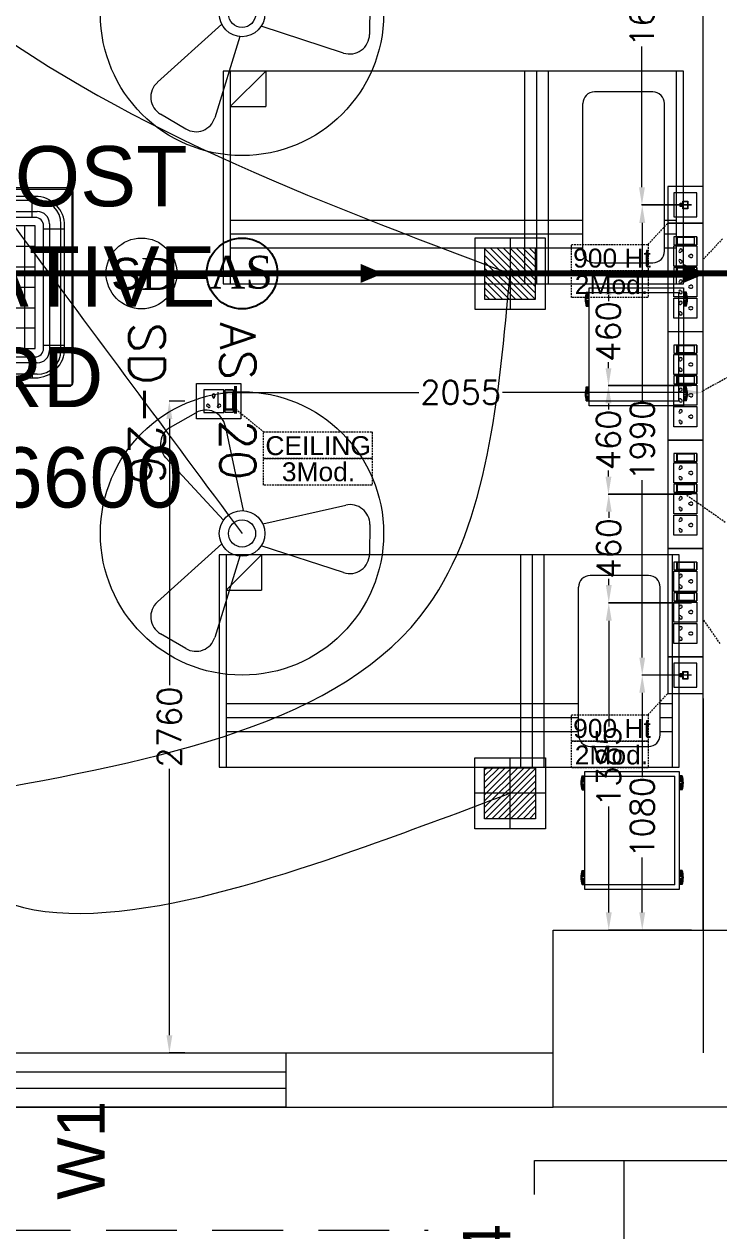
# Model space of a CAD drawing. Extents: x 3505867 to 4040009, y -660366 to -590408.
# Drawn here: x 3531542 to 3534486, y -613707 to -608597 of the extents above; entities that cross this region are included whole.
import ezdxf

# ---------------------------------------------------------------- set-up
doc = ezdxf.new("R2010")
doc.units = 0
doc.header["$LTSCALE"] = 6
doc.header["$MEASUREMENT"] = 0
for name, pattern in [('1', [0]), ('CONTINU', [0]), ('DASHED2', [0.375, 0.25, -0.125]), ('HIDDEN', [0.375, 0.25, -0.125])]:
    doc.linetypes.add(name, pattern=pattern)
doc.layers.get('0').update_dxf_attribs({"linetype": 'CONTINUOUS', "lineweight": 0})
doc.layers.get('Defpoints').update_dxf_attribs({"linetype": 'CONTINUOUS', "lineweight": 0})
for name, color, linetype, lineweight in [('24W RAW POWER', 1, 'CONTINUOUS', 0), ('24W UPS POWER LIGHT', 5, 'CONTINUOUS', 0), ('Chajja', 7, 'CONTINUOUS', 0), ('COL', 5, 'CONTINUOUS', 0), ('DIM', 7, 'CONTINUOUS', 0), ('ELE- DBS', 1, 'CONTINUOUS', 0), ('ELE-1200MM CEILINGFAN', 6, 'CONTINUOUS', 0), ('ELE-24W EMERGENCY  LED LIGHT', 5, 'CONTINUOUS', 0), ('ELE-24W LED LIGHT', 1, 'CONTINUOUS', 0), ('ELE-2NOS OF 6-16 RAW POWER SOCKET', 1, 'CONTINUOUS', 0), ('ELE-3NOS 6-16A POWER SOCKET', 5, 'CONTINUOUS', 0), ('ELE-8M 6-16A UPS SOCKET', 223, 'CONTINUOUS', 0), ('ELE-CABLE TRAY', 31, 'CONTINUOUS', 0), ('ELE. 2N0S OF 6-16 UPS SOCKETS', 191, 'CONTINUOUS', 0), ('ELE. DB', 1, 'CONTINUOUS', 0), ('ELE.LAN POINT', 3, 'CONTINUOUS', 0), ('FA-ABOVE SMOKE DETECTOR', 6, 'CONTINUOUS', 25), ('FA-BELOW SMOKE DERECTOR', 1, 'CONTINUOUS', 0), ('FA-FIRE TEXT', 7, 'CONTINUOUS', 0), ('furniture', 33, 'CONTINUOUS', 0), ('HTL-AC UNIT', 5, 'CONTINUOUS', 0), ('JOINERY', 7, 'CONTINUOUS', 0), ('LV.CC CEMARA', 66, 'CONTINUOUS', 0), ('TEXT', 5, 'CONTINUOUS', 0), ('WALL', 10, 'CONTINUOUS', 0), ('Window', 161, 'CONTINUOUS', 0)]:
    doc.layers.add(name, color=color, linetype=linetype, lineweight=lineweight)
for name, color, linetype, lineweight, true_color in [('CFT_LOOPING', 7, '1', 0, 0xd6d600), ('ELE-6A AC SOCKET', 7, 'CONTINUOUS', 0, 0x00ceb6), ('ELE-LIGHTING WIRING', 7, 'CONTINUOUS', 0, 0x63d7b6)]:
    doc.layers.add(name, color=color, linetype=linetype, lineweight=lineweight, true_color=true_color)
doc.layers.add('FA-LOOPING', color=200, linetype='CONTINUOUS')
doc.styles.add('ARIAL', font='arial.ttf')
doc.styles.add('PDF Times New Roman', font='times.ttf')
doc.styles.add('ROMANS', font='romans.shx')
doc.styles.get("Standard").update_dxf_attribs({"font": 'SIMPLEX'})
doc.dimstyles.new('AEPL1', dxfattribs={"dimtxt": 100, "dimasz": 75, "dimexe": 1.25, "dimexo": 50, "dimtad": 0, "dimdec": 0, "dimtxsty": 'ROMANS', "dimcen": 2.5, "dimclrd": 7, "dimclre": 7, "dimadec": 0, "dimazin": 0, "dimtfac": 1, "dimtdec": 0, "dimtmove": 0, "dimatfit": 3, "dimfxl": 1, "dimlwd": 0, "dimlwe": 0, "dimarcsym": 0})

# ---------------------------------------------------------------- blocks, each defined once
blk = doc.blocks.new('A$C45A5314D')
at = {"layer": 'furniture', "color": 117, "ltscale": 0.75}
for p, q in [((-1962.2, 946.4), (-1950, 946.4)), ((-1962.2, 946.4), (-1962.2, 887.3)), ((-1962.2, 945.5), (-1950, 945.5)), ((-1962.2, 944.4), (-1950, 944.4)), ((-1962.2, 943.2), (-1950, 943.2)), ((-1962.2, 941.5), (-1950, 941.5)), ((-1962.2, 939.2), (-1950, 939.2)), ((-1962.2, 936.2), (-1950, 936.2)), ((-1962.2, 932), (-1950, 932)), ((-1962.2, 927.1), (-1950, 927.1)), ((-1962.2, 920.9), (-1950, 920.9)), ((-1950, 467.5), (-1950, 967.5)), ((-1950, 967.5), (-1550, 967.5)), ((-1930.3, 947.8), (-1930.3, 487.2)), ((-1930.3, 947.8), (-1550, 947.8)), ((-1550, 967.5), (-1550, 467.5)), ((-1537.8, 946.4), (-1550, 946.4)), ((-1537.8, 945.5), (-1550, 945.5)), ((-1537.8, 944.4), (-1550, 944.4)), ((-1537.8, 943.2), (-1550, 943.2)), ((-1537.8, 941.5), (-1550, 941.5)), ((-1537.8, 939.2), (-1550, 939.2)), ((-1537.8, 936.2), (-1550, 936.2)), ((-1537.8, 932), (-1550, 932)), ((-1537.8, 927.1), (-1550, 927.1)), ((-1537.8, 920.9), (-1550, 920.9)), ((-1537.8, 946.4), (-1537.8, 887.3)), ((-1962.2, 912.9), (-1950, 912.9)), ((-1962.2, 906.7), (-1950, 906.7)), ((-1962.2, 901.8), (-1950, 901.8)), ((-1962.2, 897.6), (-1950, 897.6)), ((-1962.2, 894.6), (-1950, 894.6)), ((-1962.2, 892.3), (-1950, 892.3)), ((-1962.2, 890.6), (-1950, 890.6)), ((-1962.2, 889.4), (-1950, 889.4)), ((-1962.2, 888.2), (-1950, 888.2)), ((-1962.2, 887.3), (-1950, 887.3)), ((-1537.8, 912.9), (-1550, 912.9)), ((-1537.8, 906.7), (-1550, 906.7)), ((-1537.8, 901.8), (-1550, 901.8)), ((-1537.8, 897.6), (-1550, 897.6)), ((-1537.8, 894.6), (-1550, 894.6)), ((-1537.8, 892.3), (-1550, 892.3)), ((-1537.8, 890.6), (-1550, 890.6)), ((-1537.8, 889.4), (-1550, 889.4)), ((-1537.8, 888.2), (-1550, 888.2)), ((-1537.8, 887.3), (-1550, 887.3)), ((-1962.2, 545.4), (-1950, 545.4)), ((-1962.2, 545.4), (-1962.2, 486.3)), ((-1962.2, 544.5), (-1950, 544.5)), ((-1962.2, 543.4), (-1950, 543.4)), ((-1962.2, 542.2), (-1950, 542.2)), ((-1962.2, 540.4), (-1950, 540.4)), ((-1962.2, 538.1), (-1950, 538.1)), ((-1962.2, 535.2), (-1950, 535.2)), ((-1962.2, 531), (-1950, 531)), ((-1962.2, 526.1), (-1950, 526.1)), ((-1962.2, 519.9), (-1950, 519.9)), ((-1962.2, 511.9), (-1950, 511.9)), ((-1537.8, 545.4), (-1550, 545.4)), ((-1537.8, 544.5), (-1550, 544.5)), ((-1537.8, 543.4), (-1550, 543.4)), ((-1537.8, 542.2), (-1550, 542.2)), ((-1537.8, 540.4), (-1550, 540.4)), ((-1537.8, 538.1), (-1550, 538.1)), ((-1537.8, 535.2), (-1550, 535.2)), ((-1537.8, 531), (-1550, 531)), ((-1537.8, 526.1), (-1550, 526.1)), ((-1537.8, 519.9), (-1550, 519.9)), ((-1537.8, 511.9), (-1550, 511.9)), ((-1537.8, 545.4), (-1537.8, 486.3)), ((-1962.2, 505.7), (-1950, 505.7)), ((-1962.2, 500.7), (-1950, 500.7)), ((-1962.2, 496.6), (-1950, 496.6)), ((-1962.2, 493.6), (-1950, 493.6)), ((-1962.2, 491.3), (-1950, 491.3)), ((-1962.2, 489.6), (-1950, 489.6)), ((-1962.2, 488.4), (-1950, 488.4)), ((-1962.2, 487.2), (-1950, 487.2)), ((-1962.2, 486.3), (-1950, 486.3)), ((-1962.2, 486.3), (-1950, 486.3)), ((-1550, 467.5), (-1950, 467.5)), ((-1550, 487.2), (-1930.3, 487.2)), ((-1537.8, 505.7), (-1550, 505.7)), ((-1537.8, 500.7), (-1550, 500.7)), ((-1537.8, 496.6), (-1550, 496.6)), ((-1537.8, 493.6), (-1550, 493.6)), ((-1537.8, 491.3), (-1550, 491.3)), ((-1537.8, 489.6), (-1550, 489.6)), ((-1537.8, 488.4), (-1550, 488.4)), ((-1537.8, 487.2), (-1550, 487.2)), ((-1537.8, 486.3), (-1550, 486.3))]:
    blk.add_line(p, q, dxfattribs=at)
at = {"layer": 'furniture', "color": 117}
for p, q in [((0, 450), (-1950, 450)), ((-1950, 450), (-1950, -450)), ((-1920.5, 450), (-1920.5, -450)), ((-1376.5, -450), (-1376.5, 450)), ((-1326.5, -450), (-1326.5, 450)), ((-1276.5, -450), (-1276.5, 450)), ((-29.5, -450), (-29.5, 450)), ((0, -450), (0, 450)), ((-1572.3, 361.9), (-1819.8, 361.9)), ((-1869, 312.7), (-1869, -312.7)), ((-1523.1, 312.7), (-1523.1, -312.7)), ((-1920.5, 300), (-1869, 300)), ((-1523.1, 300), (-29.5, 300)), ((-1920.5, 240.9), (-1869, 240.9)), ((-1523.1, 240.9), (-29.5, 240.9)), ((-1920.5, 181.9), (-1869, 181.9)), ((-1523.1, 181.9), (-29.5, 181.9)), ((-179.5, -450), (-29.5, -300)), ((-179.5, -450), (-179.5, -300)), ((-29.5, -300), (-179.5, -300)), ((-1819.8, -361.9), (-1572.3, -361.9)), ((-1950, -450), (0, -450))]:
    blk.add_line(p, q, dxfattribs=at)
at = {"layer": 'furniture', "color": 117, "ltscale": 0.75}
for centre, start, end in [((-1876, 916.9), 161.0754, 198.9247), ((-1624, 916.9), 341.0754, 18.9247), ((-1876, 515.9), 161.0754, 198.9247), ((-1624, 515.9), 341.0754, 18.9247)]:
    blk.add_arc(centre, 91.1, start, end, dxfattribs=at)
at = {"layer": 'furniture', "color": 117}
for centre, start, end in [((-1819.8, 312.7), 90, 180), ((-1572.3, 312.7), 0, 90), ((-1819.8, -312.7), 180, 270), ((-1572.3, -312.7), 270, 0)]:
    blk.add_arc(centre, 49.2, start, end, dxfattribs=at)
blk = doc.blocks.new('CIVIL IVF')
at = {"layer": 'Chajja', "color": 8, "linetype": 'ByBlock'}
for p, q in [((-10090, 530), (-9710, 530)), ((-10090, 385.2), (-10090, 530))]:
    blk.add_line(p, q, dxfattribs=at)
at = {"layer": 'Chajja', "color": 8, "linetype": 'HIDDEN', "ltscale": 200}
blk.add_line((-33055, 235.2), (-10540, 235.2), dxfattribs=at)
at = {"layer": 'COL', "color": 8}
for points in [[(-9260, 1505), (-9260, 755), (-10010, 755), (-10010, 1505)], [(-9710, 80), (-9710, 530), (-9260, 530), (-9260, 80)]]:
    blk.add_lwpolyline(points, close=True, dxfattribs=at)
at = {"layer": 'WALL', "color": 8, "linetype": 'ByBlock'}
for p, q in [((-9375, 1505), (-9375, 6910.2)), ((-13440, 985.2), (-10010, 985.2)), ((-15555, 755.2), (-10010, 755.2))]:
    blk.add_line(p, q, dxfattribs=at)
at = {"layer": 'WALL', "color": 8, "lineweight": 0}
blk.add_line((-9375, 2485.2), (-9375, 985.2), dxfattribs=at)
at = {"layer": 'Window', "color": 8, "linetype": 'Continuous'}
for points in [[(-11142.5, 985.2), (-11142.5, 755.2), (-12942.5, 755.2), (-12942.5, 985.2)], [(-11142.5, 905.2), (-11142.5, 835.2), (-12942.5, 835.2), (-12942.5, 905.2)]]:
    blk.add_lwpolyline(points, close=True, dxfattribs=at)
at = {"layer": 'furniture', "color": 8, "linetype": 'Continuous'}
for p, rotation in [((-11408.1, 4692.2), 180.0000131267695), ((-11425.9, 2644.8), 180.0000131267694)]:
    blk.add_blockref('A$C45A5314D', p, dxfattribs=dict(at, rotation=rotation))
at = {"layer": 'DIM', "color": 8, "insert": (-12460.2, 4057.9), "char_height": 255, "width": 2454.158, "attachment_point": 5, "style": 'ARIAL'}
blk.add_mtext('PRE/POST \\POPERATIVE WARD\\P6180x6600', dxfattribs=at)
at = {"layer": 'JOINERY', "color": 8, "style": 'ARIAL', "width": 1}
for s, p in [('W1', (-11910.9, 363.6)), ('W4', (-10192, -158.3))]:
    blk.add_text(s, height=200, rotation=90, dxfattribs=at).set_placement(p)
blk = doc.blocks.new('543WYH')
at = {"layer": 'ELE-2NOS OF 6-16 RAW POWER SOCKET', "color": 30, "linetype": 'ByBlock', "lineweight": 0}
for p, q in [((-123.5, -57), (-123.5, -90.8)), ((-26.5, -57), (-123.5, -57)), ((-26.5, -57), (-123.5, -57)), ((-123.5, -90.8), (-26.5, -90.8)), ((-123.5, -96.4), (-26.5, -96.4)), ((-123.5, -181.4), (-123.5, -96.4)), ((-113, -59.8), (-113, -88)), ((-37, -59.8), (-113, -59.8)), ((-113, -88), (-37, -88)), ((-109.6, -59.8), (-109.6, -88)), ((-37, -88), (-37, -59.8)), ((-26.5, -57), (-26.5, -90.8)), ((-26.5, -90.8), (-26.5, -57)), ((-26.5, -96.4), (-26.5, -181.4)), ((-26.5, -181.4), (-123.5, -181.4)), ((-123.5, -187.1), (-123.5, -220.9)), ((-26.5, -187.1), (-123.5, -187.1)), ((-26.5, -187.1), (-123.5, -187.1)), ((-113, -189.9), (-113, -218)), ((-37, -189.9), (-113, -189.9)), ((-109.6, -189.9), (-109.6, -218)), ((-37, -218), (-37, -189.9)), ((-26.5, -187.1), (-26.5, -220.9)), ((-26.5, -220.9), (-26.5, -187.1)), ((-123.5, -220.9), (-26.5, -220.9)), ((-123.5, -311.5), (-123.5, -226.5)), ((-123.5, -226.5), (-26.5, -226.5)), ((-113, -218), (-37, -218)), ((-26.5, -226.5), (-26.5, -311.5)), ((-26.5, -311.5), (-123.5, -311.5)), ((-123.5, -402.2), (-123.5, -317.1)), ((-123.5, -317.1), (-26.5, -317.1)), ((-26.5, -317.1), (-26.5, -402.2)), ((-26.5, -402.2), (-123.5, -402.2))]:
    blk.add_line(p, q, dxfattribs=at)
blk.add_lwpolyline([(-150, 0), (-150, -459.1), (0, -459.1), (0, 0)], close=True, dxfattribs=at)
for centre, radius, start, end in [((-97.9, -119.2), 4.6, 112.6838, 345.0951), ((-93.9, -114.7), 5.7, 275.2689, 182.51), ((-57.7, -138.9), 4.22, 71.4031, 288.5969), ((-51, -138.9), 6.62, 217.1584, 142.8416), ((-97.9, -158.6), 4.6, 14.9049, 247.3162), ((-93.9, -163.1), 5.7, 177.49, 84.7311), ((-97.9, -249.3), 4.6, 112.6838, 345.0951), ((-93.9, -244.8), 5.7, 275.2689, 182.51), ((-97.9, -288.7), 4.6, 14.9049, 247.3162), ((-93.9, -293.2), 5.7, 177.49, 84.7311), ((-57.7, -269), 4.22, 71.4031, 288.5969), ((-51, -269), 6.62, 217.1584, 142.8416), ((-97.9, -339.9), 4.6, 112.6838, 345.0951), ((-93.9, -335.4), 5.7, 275.2689, 182.51), ((-57.7, -359.7), 4.22, 71.4031, 288.5969), ((-51, -359.7), 6.62, 217.1584, 142.8416), ((-97.9, -379.4), 4.6, 14.9049, 247.3162), ((-93.9, -383.9), 5.7, 177.49, 84.7311)]:
    blk.add_arc(centre, radius, start, end, dxfattribs=at)
blk = doc.blocks.new('543E')
at = {"layer": 'ELE. 2N0S OF 6-16 UPS SOCKETS', "color": 72, "linetype": 'ByBlock', "lineweight": 0}
for p, q in [((-123.5, -57), (-123.5, -90.8)), ((-26.5, -57), (-123.5, -57)), ((-26.5, -57), (-123.5, -57)), ((-123.5, -90.8), (-26.5, -90.8)), ((-123.5, -96.4), (-26.5, -96.4)), ((-123.5, -181.4), (-123.5, -96.4)), ((-113, -59.8), (-113, -88)), ((-37, -59.8), (-113, -59.8)), ((-113, -88), (-37, -88)), ((-109.6, -59.8), (-109.6, -88)), ((-37, -88), (-37, -59.8)), ((-26.5, -57), (-26.5, -90.8)), ((-26.5, -90.8), (-26.5, -57)), ((-26.5, -96.4), (-26.5, -181.4)), ((-26.5, -181.4), (-123.5, -181.4)), ((-123.5, -187.1), (-123.5, -220.9)), ((-26.5, -187.1), (-123.5, -187.1)), ((-26.5, -187.1), (-123.5, -187.1)), ((-113, -189.9), (-113, -218)), ((-37, -189.9), (-113, -189.9)), ((-109.6, -189.9), (-109.6, -218)), ((-37, -218), (-37, -189.9)), ((-26.5, -187.1), (-26.5, -220.9)), ((-26.5, -220.9), (-26.5, -187.1)), ((-123.5, -220.9), (-26.5, -220.9)), ((-123.5, -311.5), (-123.5, -226.5)), ((-123.5, -226.5), (-26.5, -226.5)), ((-113, -218), (-37, -218)), ((-26.5, -226.5), (-26.5, -311.5)), ((-26.5, -311.5), (-123.5, -311.5)), ((-123.5, -402.2), (-123.5, -317.1)), ((-123.5, -317.1), (-26.5, -317.1)), ((-26.5, -317.1), (-26.5, -402.2)), ((-26.5, -402.2), (-123.5, -402.2))]:
    blk.add_line(p, q, dxfattribs=at)
blk.add_lwpolyline([(-150, 0), (-150, -459.1), (0, -459.1), (0, 0)], close=True, dxfattribs=at)
for centre, radius, start, end in [((-97.9, -119.2), 4.6, 112.6838, 345.0951), ((-93.9, -114.7), 5.7, 275.2689, 182.51), ((-57.7, -138.9), 4.22, 71.4031, 288.5969), ((-51, -138.9), 6.62, 217.1584, 142.8416), ((-97.9, -158.6), 4.6, 14.9049, 247.3162), ((-93.9, -163.1), 5.7, 177.49, 84.7311), ((-97.9, -249.3), 4.6, 112.6838, 345.0951), ((-93.9, -244.8), 5.7, 275.2689, 182.51), ((-97.9, -288.7), 4.6, 14.9049, 247.3162), ((-93.9, -293.2), 5.7, 177.49, 84.7311), ((-57.7, -269), 4.22, 71.4031, 288.5969), ((-51, -269), 6.62, 217.1584, 142.8416), ((-97.9, -339.9), 4.6, 112.6838, 345.0951), ((-93.9, -335.4), 5.7, 275.2689, 182.51), ((-57.7, -359.7), 4.22, 71.4031, 288.5969), ((-51, -359.7), 6.62, 217.1584, 142.8416), ((-97.9, -379.4), 4.6, 14.9049, 247.3162), ((-93.9, -383.9), 5.7, 177.49, 84.7311)]:
    blk.add_arc(centre, radius, start, end, dxfattribs=at)
blk = doc.blocks.new('EQ2WE')
at = {"layer": 'ELE-6A AC SOCKET', "lineweight": 0}
for p, q in [((-98.7, 169.5), (-215.4, 169.5)), ((-215.4, 169.5), (-215.4, 36.3)), ((-98.7, 36.3), (-98.7, 169.5)), ((-91, 36.3), (-91, 169.5)), ((-91, 169.5), (-44.6, 169.5)), ((-44.6, 169.5), (-91, 169.5)), ((-87.1, 50.8), (-87.1, 155)), ((-87.1, 155), (-48.5, 155)), ((-48.5, 155), (-48.5, 50.8)), ((-44.6, 169.5), (-44.6, 36.3)), ((-44.6, 169.5), (-44.6, 36.3)), ((-215.4, 36.3), (-98.7, 36.3)), ((-44.6, 36.3), (-91, 36.3)), ((-48.5, 55.5), (-87.1, 55.5)), ((-48.5, 50.8), (-87.1, 50.8))]:
    blk.add_line(p, q, dxfattribs=at)
blk.add_lwpolyline([(0, 0), (-257.3, 0), (-257.3, 205.9), (0, 205.9)], close=True, dxfattribs=at)
for centre, radius, start, end in [((-157.1, 135.8), 9.08, 307.15837, 232.84163), ((-190.3, 76.9), 7.83, 5.26891, 272.51003), ((-184.2, 71.6), 6.31, 202.68381, 75.09514), ((-157.1, 126.7), 5.79, 161.40312, 18.59688), ((-130, 71.6), 6.31, 104.90486, 337.31619), ((-123.8, 76.9), 7.83, 267.48997, 174.73109)]:
    blk.add_arc(centre, radius, start, end, dxfattribs=at)
blk = doc.blocks.new('*D398')
at = {"layer": 'Defpoints', "color": 0, "linetype": 'ByBlock', "transparency": 16777216}
for p in [(24030.1, 2655), (24430, 2655), (24430, 1269.8)]:
    blk.add_point(p, dxfattribs=at)
at = {"layer": 'ELE-CABLE TRAY', "color": 7, "linetype": 'ByBlock', "lineweight": 0, "transparency": 16777216}
for p, q in [((24380, 2655), (24028.8, 2655)), ((24030.1, 2580), (24030.1, 2132.1)), ((24030.1, 1344.8), (24030.1, 1792.7)), ((24380, 1269.8), (24028.8, 1269.8))]:
    blk.add_line(p, q, dxfattribs=at)
at = {"layer": 'ELE-CABLE TRAY', "color": 7, "linetype": 'ByBlock', "transparency": 16777216}
for points in [[(24042.6, 2580), (24017.6, 2580), (24030.1, 2655)], [(24017.6, 1344.8), (24042.6, 1344.8), (24030.1, 1269.8)]]:
    blk.add_solid(points, dxfattribs=at)
at = {"layer": 'ELE-CABLE TRAY', "color": 0, "linetype": 'ByBlock', "transparency": 16777216, "insert": (24030.1, 1962.4), "char_height": 100, "attachment_point": 5, "rotation": 90, "style": 'ROMANS'}
blk.add_mtext('1385', dxfattribs=at)
blk = doc.blocks.new('*D399')
at = {"layer": 'Defpoints', "color": 0, "linetype": 'ByBlock', "transparency": 16777216}
for p in [(24030.1, 3116.1), (24430, 3116.1), (24430, 2656)]:
    blk.add_point(p, dxfattribs=at)
at = {"layer": 'ELE-CABLE TRAY', "color": 7, "linetype": 'ByBlock', "lineweight": 0, "transparency": 16777216}
for p, q in [((24380, 3116.1), (24028.8, 3116.1)), ((24030.1, 3041.1), (24030.1, 3015.3)), ((24030.1, 2731), (24030.1, 2756.9)), ((24380, 2656), (24028.8, 2656))]:
    blk.add_line(p, q, dxfattribs=at)
at = {"layer": 'ELE-CABLE TRAY', "color": 7, "linetype": 'ByBlock', "transparency": 16777216}
for points in [[(24042.6, 3041.1), (24017.6, 3041.1), (24030.1, 3116.1)], [(24017.6, 2731), (24042.6, 2731), (24030.1, 2656)]]:
    blk.add_solid(points, dxfattribs=at)
at = {"layer": 'ELE-CABLE TRAY', "color": 0, "linetype": 'ByBlock', "transparency": 16777216, "insert": (24030.1, 2886.1), "char_height": 100, "attachment_point": 5, "rotation": 90, "style": 'ROMANS'}
blk.add_mtext('460', dxfattribs=at)
blk = doc.blocks.new('*D400')
at = {"layer": 'Defpoints', "color": 0, "linetype": 'ByBlock', "transparency": 16777216}
for p in [(24028.8, 3575.3), (24430, 3575.3), (24430, 3115.1)]:
    blk.add_point(p, dxfattribs=at)
at = {"layer": 'ELE-CABLE TRAY', "color": 7, "linetype": 'ByBlock', "lineweight": 0, "transparency": 16777216}
for p, q in [((24380, 3575.3), (24027.6, 3575.3)), ((24028.8, 3500.3), (24028.8, 3474.4)), ((24028.8, 3190.1), (24028.8, 3216)), ((24380, 3115.1), (24027.6, 3115.1))]:
    blk.add_line(p, q, dxfattribs=at)
at = {"layer": 'ELE-CABLE TRAY', "color": 7, "linetype": 'ByBlock', "transparency": 16777216}
for points in [[(24041.3, 3500.3), (24016.3, 3500.3), (24028.8, 3575.3)], [(24016.3, 3190.1), (24041.3, 3190.1), (24028.8, 3115.1)]]:
    blk.add_solid(points, dxfattribs=at)
at = {"layer": 'ELE-CABLE TRAY', "color": 0, "linetype": 'ByBlock', "transparency": 16777216, "insert": (24028.8, 3345.2), "char_height": 100, "attachment_point": 5, "rotation": 90, "style": 'ROMANS'}
blk.add_mtext('460', dxfattribs=at)
blk = doc.blocks.new('*D401')
at = {"layer": 'Defpoints', "color": 0, "linetype": 'ByBlock', "transparency": 16777216}
for p in [(24028.8, 4034.4), (24430, 4034.4), (24430, 3574.3)]:
    blk.add_point(p, dxfattribs=at)
at = {"layer": 'ELE-CABLE TRAY', "color": 7, "linetype": 'ByBlock', "lineweight": 0, "transparency": 16777216}
for p, q in [((24380, 4034.4), (24027.6, 4034.4)), ((24028.8, 3959.4), (24028.8, 3933.5)), ((24028.8, 3649.3), (24028.8, 3675.1)), ((24380, 3574.3), (24027.6, 3574.3))]:
    blk.add_line(p, q, dxfattribs=at)
at = {"layer": 'ELE-CABLE TRAY', "color": 7, "linetype": 'ByBlock', "transparency": 16777216}
for points in [[(24041.3, 3959.4), (24016.3, 3959.4), (24028.8, 4034.4)], [(24016.3, 3649.3), (24041.3, 3649.3), (24028.8, 3574.3)]]:
    blk.add_solid(points, dxfattribs=at)
at = {"layer": 'ELE-CABLE TRAY', "color": 0, "linetype": 'ByBlock', "transparency": 16777216, "insert": (24028.8, 3804.3), "char_height": 100, "attachment_point": 5, "rotation": 90, "style": 'ROMANS'}
blk.add_mtext('460', dxfattribs=at)
blk = doc.blocks.new('*D404')
at = {"layer": 'Defpoints', "color": 0, "linetype": 'ByBlock', "transparency": 16777216}
for p in [(22283.2, 3509.6), (22168.4, 750), (22283.2, 750)]:
    blk.add_point(p, dxfattribs=at)
at = {"layer": 'ELE-CABLE TRAY', "color": 7, "linetype": 'ByBlock', "lineweight": 0, "transparency": 16777216}
for p, q in [((22233.2, 3509.6), (22167.1, 3509.6)), ((22168.4, 3434.6), (22168.4, 2306.6)), ((22168.4, 825), (22168.4, 1953)), ((22233.2, 750), (22167.1, 750))]:
    blk.add_line(p, q, dxfattribs=at)
at = {"layer": 'ELE-CABLE TRAY', "color": 7, "linetype": 'ByBlock', "transparency": 16777216}
for points in [[(22180.9, 3434.6), (22155.9, 3434.6), (22168.4, 3509.6)], [(22155.9, 825), (22180.9, 825), (22168.4, 750)]]:
    blk.add_solid(points, dxfattribs=at)
at = {"layer": 'ELE-CABLE TRAY', "color": 0, "linetype": 'ByBlock', "transparency": 16777216, "insert": (22168.4, 2129.8), "char_height": 100, "attachment_point": 5, "rotation": 90, "style": 'ROMANS'}
blk.add_mtext('2760', dxfattribs=at)
blk = doc.blocks.new('*D405')
at = {"layer": 'Defpoints', "color": 0, "linetype": 'ByBlock', "transparency": 16777216}
for p in [(24430, 3546.5), (22374.9, 3434.6), (24430, 3434.6)]:
    blk.add_point(p, dxfattribs=at)
at = {"layer": 'ELE-CABLE TRAY', "color": 7, "linetype": 'ByBlock', "lineweight": 0, "transparency": 16777216}
for p, q in [((22374.9, 3484.6), (22374.9, 3547.8)), ((22449.9, 3546.5), (23225.7, 3546.5)), ((24355, 3546.5), (23579.3, 3546.5)), ((24430, 3484.6), (24430, 3547.8))]:
    blk.add_line(p, q, dxfattribs=at)
at = {"layer": 'ELE-CABLE TRAY', "color": 7, "linetype": 'ByBlock', "transparency": 16777216}
for points in [[(22449.9, 3559), (22449.9, 3534), (22374.9, 3546.5)], [(24355, 3534), (24355, 3559), (24430, 3546.5)]]:
    blk.add_solid(points, dxfattribs=at)
at = {"layer": 'ELE-CABLE TRAY', "color": 0, "linetype": 'ByBlock', "transparency": 16777216, "insert": (23402.5, 3546.5), "char_height": 100, "attachment_point": 5, "style": 'ROMANS'}
blk.add_mtext('2055', dxfattribs=at)
blk = doc.blocks.new('24w led light')
at = {"layer": 'ELE-24W LED LIGHT', "color": 1, "lineweight": 0}
for p, q in [((159, 159), (-160, 159)), ((-160, 159), (-160, -160)), ((114.5, 114.5), (-115.5, 114.5)), ((-115.5, 114.5), (-115.5, -115.5)), ((110.2, -115.5), (-115.5, 110.2)), ((114.5, -91.7), (-91.7, 114.5)), ((114.5, -63.5), (-63.5, 114.5)), ((114.5, -35.3), (-35.3, 114.5)), ((114.5, -7.1), (-7.1, 114.5)), ((-0.5, -160), (-0.5, 159)), ((114.5, 21.1), (21.1, 114.5)), ((114.5, 49.3), (49.3, 114.5)), ((114.5, 77.5), (77.5, 114.5)), ((114.5, 105.7), (105.7, 114.5)), ((114.5, -115.5), (114.5, 114.5)), ((159, -160), (159, 159)), ((82, -115.5), (-115.5, 82)), ((53.8, -115.5), (-115.5, 53.8)), ((25.6, -115.5), (-115.5, 25.6)), ((-160, -0.5), (159, -0.5)), ((-2.6, -115.5), (-115.5, -2.6)), ((-30.8, -115.5), (-115.5, -30.8)), ((-59, -115.5), (-115.5, -59)), ((-87.2, -115.5), (-115.5, -87.2)), ((-160, -160), (159, -160)), ((-115.4, -115.5), (-115.5, -115.4)), ((-115.5, -115.5), (114.5, -115.5))]:
    blk.add_line(p, q, dxfattribs=at)
blk = doc.blocks.new('A$C07FB25EA')
at = {"layer": 'ELE-1200MM CEILINGFAN', "color": 3}
for p, q in [((6.53, 13.37), (9.47, 11.64)), ((0.26, 2.64), (3.17, 12.07)), ((9.84, 7.94), (2.36, 1.21)), ((-11.8, 4.55), (-2.22, 1.44)), ((-14.84, -1.03), (-14.81, 2.38)), ((-2.41, -1.1), (-12.04, -3.29)), ((1.96, -12.49), (-0.13, -2.65)), ((2.16, -1.54), (8.87, -8.78)), ((8.31, -12.34), (5.35, -14.02))]:
    blk.add_line(p, q, dxfattribs=at)
at = {"layer": 'ELE-1200MM CEILINGFAN', "color": 5, "ltscale": 10}
blk.add_circle((0, 0), 16.45, dxfattribs=at)
at = {"layer": 'ELE-1200MM CEILINGFAN', "color": 3}
for radius in [2.65, 1.58]:
    blk.add_circle((0, 0), radius, dxfattribs=at)
for centre, start, end in [((5.36, 11.38), 59.5281, 162.5229), ((8.3, 9.66), 311.9493, 59.5281), ((-12.51, 2.36), 71.9493, 179.5281), ((-12.54, -1.05), 179.5281, 282.5229), ((7.18, -10.34), 299.5281, 42.5229), ((4.21, -12.02), 191.9493, 299.5281)]:
    blk.add_arc(centre, 2.3, start, end, dxfattribs=at)
blk = doc.blocks.new('24w led emeregency')
at = {"layer": 'ELE-24W EMERGENCY  LED LIGHT'}
h = blk.add_hatch(dxfattribs=at)
h.set_pattern_fill('ANSI31', scale=166.67, style=0)
h.paths.add_polyline_path([(-115.4, -115.4), (-115.4, 115.4), (115.4, 115.4), (115.4, -115.4)])
at = {"layer": 'ELE-24W EMERGENCY  LED LIGHT', "color": 5}
for p, q in [((0, 160), (0, -160)), ((-160, 0), (160, 0))]:
    blk.add_line(p, q, dxfattribs=at)
for points in [[(-160, -160), (-160, 160), (160, 160), (160, -160)], [(-115.4, -115.4), (-115.4, 115.4), (115.4, 115.4), (115.4, -115.4)]]:
    blk.add_lwpolyline(points, close=True, dxfattribs=at)
blk = doc.blocks.new('WETRWER')
at = {"layer": 'ELE-LIGHTING WIRING', "linetype": 'ByBlock'}
for points in [[(-8222.2, 7460.2, 0), (-6934.3, 5704.3), (-5068.7, 3184.7, 0)], [(-6205.5, 4285.6, 0), (-6407.4, 3153.1), (-6224.1, 1715.2), (-4545.3, 1859.6), (-3933.4, 2085.2, 0)]]:
    blk.add_spline(points, degree=3, dxfattribs=at)
at = {"layer": 'ELE-LIGHTING WIRING', "color": 254, "linetype": 'ByBlock'}
for points in [[(-8004.9, 7460.2, 0), (-6284.7, 5436), (-3932.9, 4284.7, 0)], [(-6204.5, 2084.7, 0), (-4280.2, 2877.8), (-3932.9, 4284.7, 0)]]:
    blk.add_spline(points, degree=3, dxfattribs=at)
at = {"layer": '24W RAW POWER', "lineweight": 9, "xscale": -0.9404388715045132, "yscale": 0.9404388715045132, "zscale": 0.9404388715045132}
blk.add_blockref('24w led light', (-3933.4, 2085.2, 0), dxfattribs=at)
at = {"layer": '24W UPS POWER LIGHT', "lineweight": 9, "xscale": -0.9375000000222322, "yscale": 0.9375000000222322, "zscale": 0.9375000000222322}
blk.add_blockref('24w led emeregency', (-3932.9, 4284.7, 0), dxfattribs=at)
at = {"layer": 'ELE-1200MM CEILINGFAN', "color": 7, "ltscale": 8, "xscale": 36.47592107175105, "yscale": 36.47592107175105, "zscale": 36.47592107175105, "rotation": 180}
for p in [(-5068.7, 5384.7), (-5068.7, 3184.7, 0)]:
    blk.add_blockref('A$C07FB25EA', p, dxfattribs=at)
blk = doc.blocks.new('Voice')
at = {"layer": 'ELE.LAN POINT', "color": 6}
for points in [[(0, -31.8), (127.9, -31.8), (127.9, 92), (0, 92)], [(21.9, -10), (106, -10), (106, 70.1), (21.9, 70.1)], [(77.3, 21.4), (69.7, 21.4), (69.7, 11.7), (58.1, 11.7), (58.1, 21.4), (50.6, 21.4), (50.6, 38.7), (77.3, 38.7)], [(75.9, 22.8), (68.4, 22.8), (68.4, 13), (59.5, 13), (59.5, 22.8), (52, 22.8), (52, 37.4), (75.9, 37.4)]]:
    blk.add_lwpolyline(points, close=True, dxfattribs=at)
blk = doc.blocks.new('*D296')
at = {"layer": 'Defpoints', "color": 0, "linetype": 'ByBlock', "transparency": 16777216}
for p in [(-3373, 2585.2), (-3115, 2585.2), (-3115, 1505)]:
    blk.add_point(p, dxfattribs=at)
at = {"layer": 'ELE-CABLE TRAY', "color": 7, "linetype": 'ByBlock', "lineweight": 0, "transparency": 16777216}
for p, q in [((-3165, 2585.2), (-3374.3, 2585.2)), ((-3373, 2510.2), (-3373, 2152.2)), ((-3373, 1580), (-3373, 1812.8)), ((-3165, 1505), (-3374.3, 1505))]:
    blk.add_line(p, q, dxfattribs=at)
at = {"layer": 'ELE-CABLE TRAY', "color": 7, "linetype": 'ByBlock', "transparency": 16777216}
for points in [[(-3360.5, 2510.2), (-3385.5, 2510.2), (-3373, 2585.2)], [(-3385.5, 1580), (-3360.5, 1580), (-3373, 1505)]]:
    blk.add_solid(points, dxfattribs=at)
at = {"layer": 'ELE-CABLE TRAY', "color": 0, "linetype": 'ByBlock', "transparency": 16777216, "insert": (-3373, 1982.5), "char_height": 100, "attachment_point": 5, "rotation": 90, "style": 'ROMANS'}
blk.add_mtext('1080', dxfattribs=at)
blk = doc.blocks.new('*D297')
at = {"layer": 'Defpoints', "color": 0, "linetype": 'ByBlock', "transparency": 16777216}
for p in [(-3373, 4574.6), (-3115, 4574.6), (-3115, 2584.2)]:
    blk.add_point(p, dxfattribs=at)
at = {"layer": 'ELE-CABLE TRAY', "color": 7, "linetype": 'ByBlock', "lineweight": 0, "transparency": 16777216}
for p, q in [((-3165, 4574.6), (-3374.3, 4574.6)), ((-3373, 4499.6), (-3373, 3749.1)), ((-3373, 2659.2), (-3373, 3409.7)), ((-3165, 2584.2), (-3374.3, 2584.2))]:
    blk.add_line(p, q, dxfattribs=at)
at = {"layer": 'ELE-CABLE TRAY', "color": 7, "linetype": 'ByBlock', "transparency": 16777216}
for points in [[(-3360.5, 4499.6), (-3385.5, 4499.6), (-3373, 4574.6)], [(-3385.5, 2659.2), (-3360.5, 2659.2), (-3373, 2584.2)]]:
    blk.add_solid(points, dxfattribs=at)
at = {"layer": 'ELE-CABLE TRAY', "color": 0, "linetype": 'ByBlock', "transparency": 16777216, "insert": (-3373, 3579.4), "char_height": 100, "attachment_point": 5, "rotation": 90, "style": 'ROMANS'}
blk.add_mtext('1990', dxfattribs=at)
blk = doc.blocks.new('*D298')
at = {"layer": 'Defpoints', "color": 0, "linetype": 'ByBlock', "transparency": 16777216}
for p in [(-3374.3, 6256), (-3115, 6256), (-3115, 4575.6)]:
    blk.add_point(p, dxfattribs=at)
at = {"layer": 'ELE-CABLE TRAY', "color": 7, "linetype": 'ByBlock', "lineweight": 0, "transparency": 16777216}
for p, q in [((-3165, 6256), (-3375.5, 6256)), ((-3374.3, 6181), (-3374.3, 5585.5)), ((-3374.3, 4650.6), (-3374.3, 5246.1)), ((-3165, 4575.6), (-3375.5, 4575.6))]:
    blk.add_line(p, q, dxfattribs=at)
at = {"layer": 'ELE-CABLE TRAY', "color": 7, "linetype": 'ByBlock', "transparency": 16777216}
for points in [[(-3361.8, 6181), (-3386.8, 6181), (-3374.3, 6256)], [(-3386.8, 4650.6), (-3361.8, 4650.6), (-3374.3, 4575.6)]]:
    blk.add_solid(points, dxfattribs=at)
at = {"layer": 'ELE-CABLE TRAY', "color": 0, "linetype": 'ByBlock', "transparency": 16777216, "insert": (-3374.3, 5415.8), "char_height": 100, "attachment_point": 5, "rotation": 90, "style": 'ROMANS'}
blk.add_mtext('1680', dxfattribs=at)
blk = doc.blocks.new('SMOKE DETECTOR')
at = {"layer": 'FA-BELOW SMOKE DERECTOR', "color": 7}
blk.add_circle((931028.7, -118293.9), 166, dxfattribs=at)
at = {"layer": 'FA-BELOW SMOKE DERECTOR', "insert": (930887.1, -118373), "char_height": 150, "attachment_point": 7, "style": 'PDF Times New Roman'}
blk.add_mtext('{\\fArial|b0|i0|c0|p34;S}D', dxfattribs=at)
blk = doc.blocks.new('above smoke detector')
at = {"layer": 'FA-ABOVE SMOKE DETECTOR', "color": 7}
blk.add_circle((0, 0), 300, dxfattribs=at)
at = {"layer": 'FA-ABOVE SMOKE DETECTOR', "color": 53, "style": 'PDF Times New Roman'}
blk.add_text('AS', height=277.4, dxfattribs=at).set_placement((-274, -128))
blk = doc.blocks.new('DSFREWR')
at = {"layer": 'FA-LOOPING', "linetype": 'ByBlock', "const_width": 25}
blk.add_lwpolyline([(-15870.4, 6646.5), (-10895, 6646.5), (-10895, 6073.5), (-11334.2, 6073.5), (-11334.2, 3680.2), (-9806.8, 3680.2), (-9806.8, 4285.6), (-1870.8, 4285.6)], dxfattribs=at)
at = {"layer": 'FA-LOOPING', "color": 200, "linetype": 'CONTINU'}
blk.add_lwpolyline([(-4565.8, 4285.6, 80.4, 0, 0), (-4471, 4285.6, 0, 0, 0)], format="xyseb", dxfattribs=at)
at = {"layer": 'FA-LOOPING', "color": 200, "linetype": 'CONTINU', "elevation": 0}
blk.add_lwpolyline([(-3198.1, 4285.6, 80.4, 0, 0), (-3103.3, 4285.6, 0, 0, 0)], format="xyseb", dxfattribs=at)
at = {"layer": 'FA-ABOVE SMOKE DETECTOR', "xscale": 0.4999999999993358, "yscale": 0.4999999999993358, "zscale": 0.4999999999993358}
blk.add_blockref('above smoke detector', (-5068.7, 4285.6), dxfattribs=at)
at = {"layer": 'FA-BELOW SMOKE DERECTOR', "color": 6, "xscale": 0.9035551315104862, "yscale": 0.9035551315104862, "zscale": 0.9035551315104862}
blk.add_blockref('SMOKE DETECTOR', (-846730.6, 111170.7, 0), dxfattribs=at)
at = {"layer": 'FA-FIRE TEXT', "color": 200, "linetype": 'CONTINU', "char_height": 150, "width": 349.838, "attachment_point": 1, "rotation": 270, "style": 'ROMANS'}
for s, insert in [('{\\C256;SD-26}', (-5396.3, 4078.4)), ('{\\C256;AS-20}', (-5011.3, 4078.4))]:
    blk.add_mtext(s, dxfattribs=dict(at, insert=insert))
blk = doc.blocks.new('CASSETTE UNIT - 3TR')
at = {"layer": 'HTL-AC UNIT', "color": 3}
for p, q in [((953753.2, -137420.8), (954583.3, -137420.8)), ((953753.2, -138250.3), (953753.2, -137420.8)), ((954583.3, -137420.8), (954583.3, -138250.3)), ((953951.9, -138095), (953951.9, -137576.1)), ((953995.2, -138095), (953995.2, -137576.1)), ((954038.4, -138095), (954038.4, -137576.1)), ((954081.7, -138095), (954081.7, -137576.1)), ((954124.9, -138095), (954124.9, -137576.1)), ((954168.2, -138095), (954168.2, -137576.1)), ((954211.4, -138095), (954211.4, -137576.1)), ((954254.8, -138095), (954254.8, -137576.1)), ((954298.1, -138095), (954298.1, -137576.1)), ((954341.3, -138095), (954341.3, -137576.1)), ((954384.6, -138095), (954384.6, -137576.1)), ((954428, -137663.5), (953908.5, -137663.5)), ((953908.5, -137750), (954428, -137750)), ((954428, -137836.5), (953908.5, -137836.5)), ((953908.5, -137923.1), (954428, -137923.1)), ((954428, -138009.6), (953908.5, -138009.6)), ((954583.3, -138250.3), (953753.2, -138250.3))]:
    blk.add_line(p, q, dxfattribs=at)
at = {"layer": 'HTL-AC UNIT', "color": 1}
for p, q in [((953899.9, -137466.7), (954436.6, -137466.7)), ((953899.9, -137515.2), (954436.6, -137515.2)), ((953799.1, -138103.6), (953799.1, -137567.5)), ((953847.6, -138103.6), (953847.6, -137567.5)), ((954488.9, -137567.5), (954488.9, -138103.6)), ((954537.4, -138103.6), (954537.4, -137567.5)), ((954436.6, -138155.9), (953899.9, -138155.9)), ((954436.6, -138204.4), (953899.9, -138204.4))]:
    blk.add_line(p, q, dxfattribs=at)
at = {"layer": 'HTL-AC UNIT', "color": 8}
for p, q in [((953921.7, -137540.4), (953921.7, -137451.2)), ((954414.8, -137540.4), (954414.8, -137451.2)), ((953872.8, -137589.3), (953783.6, -137589.3)), ((954463.7, -137589.3), (954552.9, -137589.3)), ((953872.8, -138081.8), (953783.6, -138081.8)), ((954463.7, -138081.8), (954552.9, -138081.8)), ((953921.7, -138130.7), (953921.7, -138219.9)), ((954414.8, -138130.7), (954414.8, -138219.9))]:
    blk.add_line(p, q, dxfattribs=at)
at = {"layer": 'HTL-AC UNIT', "color": 3}
blk.add_lwpolyline([(953765.8, -138255.6), (954570.7, -138255.6, 0.414214), (954588.5, -138237.7), (954588.5, -137433.4, 0.414214), (954570.7, -137415.6), (953765.8, -137415.6, 0.414214), (953747.9, -137433.4), (953747.9, -138237.7, 0.414214)], format="xyb", close=True, dxfattribs=at)
at = {"layer": 'HTL-AC UNIT', "color": 8}
for points in [[(953908.5, -138219.9), (954428, -138219.9, 0.414214), (954552.9, -138095), (954552.9, -137576.1, 0.414214), (954428, -137451.2), (953908.5, -137451.2, 0.414214), (953783.6, -137576.1), (953783.6, -138095, 0.414214)], [(953908.5, -138130.7), (954428, -138130.7, 0.414214), (954463.7, -138095), (954463.7, -137576.1, 0.414214), (954428, -137540.4), (953908.5, -137540.4, 0.414214), (953872.8, -137576.1), (953872.8, -138095, 0.414214)]]:
    blk.add_lwpolyline(points, format="xyb", close=True, dxfattribs=at)
blk.add_lwpolyline([(953908.5, -138095), (954428, -138095), (954428, -137576.1), (953908.5, -137576.1)], close=True, dxfattribs=at)
at = {"layer": 'HTL-AC UNIT', "color": 1}
for centre, radius, start, end in [((953899.9, -137567.5), 100.7, 90, 180), ((954436.6, -137567.5), 100.7, 0, 90), ((953899.9, -137567.5), 52.3, 90, 180), ((954436.6, -137567.5), 52.3, 0, 90), ((953899.9, -138103.6), 100.7, 180, 270), ((953899.9, -138103.6), 52.3, 180, 270), ((954436.6, -138103.6), 52.3, 270, 0), ((954436.6, -138103.6), 100.7, 270, 0)]:
    blk.add_arc(centre, radius, start, end, dxfattribs=at)
blk = doc.blocks.new('SFDS')
at = {"layer": 'CFT_LOOPING', "color": 7, "linetype": 'DASHED2', "ltscale": 5}
for p, q in [((24511.9, 4197.2), (24433, 4112.6)), ((24554.1, 3621.1), (24424.1, 3550.5)), ((22440.9, 3483.1), (22567.7, 3379.3)), ((24523.9, 2996.4), (24358, 3112.1)), ((24501.9, 2483.4), (24433, 2582.5))]:
    blk.add_line(p, q, dxfattribs=at)
for points in [[(22567.7, 3379.3), (23027, 3379.3), (23027, 3266.8), (22567.7, 3266.8)], [(22567.7, 3266.8), (23027, 3266.8), (23027, 3154.3), (22567.7, 3154.3)]]:
    blk.add_lwpolyline(points, close=True, dxfattribs=at)
at = {"layer": 'ELE-3NOS 6-16A POWER SOCKET', "color": 254, "linetype": 'ByBlock'}
for p in [(24430, 4263), (24430, 3803.8)]:
    blk.add_blockref('543WYH', p, dxfattribs=at)
at = {"layer": 'ELE-6A AC SOCKET', "color": 254, "linetype": 'ByBlock', "xscale": 0.7286145446852714, "yscale": 0.7286145446852714, "zscale": 0.7286145446852714}
blk.add_blockref('EQ2WE', (22470.7, 3434.6), dxfattribs=at)
at = {"layer": 'ELE-8M 6-16A UPS SOCKET', "color": 254, "linetype": 'ByBlock'}
for p in [(24430, 3344.7), (24430, 2885.6)]:
    blk.add_blockref('543E', p, dxfattribs=at)
at = {"layer": 'TEXT', "color": 7, "char_height": 80, "attachment_point": 1}
for s, insert, width in [('\\A1;{\\fArial|b0|i0|c0|p34;CEILING}', (22575.1, 3361.2), 8957.987), ('\\A1;{\\fArial|b0|i0|c0|p34;3Mod.}', (22645.1, 3250.6), 352.575)]:
    blk.add_mtext(s, dxfattribs=dict(at, insert=insert, width=width))
at = {"layer": 'ELE-CABLE TRAY', "color": 0, "linetype": 'ByBlock'}
for base, p1, p2, picture, middle in [((24028.8, 4034.4), (24430, 3574.3), (24430, 4034.4), '*D401', (24028.8, 3804.3)), ((24028.8, 3575.3), (24430, 3115.1), (24430, 3575.3), '*D400', (24028.8, 3345.2)), ((22168.4, 750), (22283.2, 3509.6), (22283.2, 750), '*D404', (22168.4, 2129.8)), ((24030.1, 3116.1), (24430, 2656), (24430, 3116.1), '*D399', (24030.1, 2886.1)), ((24030.1, 2655), (24430, 1269.8), (24430, 2655), '*D398', (24030.1, 1962.4))]:
    dim = blk.add_linear_dim(base=base, p1=p1, p2=p2, angle=90, dimstyle='AEPL1', dxfattribs=at)
    dim.commit()
    dim.dimension.update_dxf_attribs({"geometry": picture, "text_midpoint": middle})
dim = blk.add_linear_dim(base=(24430, 3546.5), p1=(22374.9, 3434.6), p2=(24430, 3434.6), dimstyle='AEPL1', dxfattribs=at)
dim.commit()
dim.dimension.update_dxf_attribs({"geometry": '*D405', "text_midpoint": (23402.5, 3546.5)})
blk = doc.blocks.new('WETREW')
at = {"layer": 'CFT_LOOPING', "color": 7, "linetype": 'DASHED2', "ltscale": 5}
for p, q in [((-3348.4, 4408.7), (-3265, 4498.1)), ((-3348.4, 2417.3), (-3265, 2506.7))]:
    blk.add_line(p, q, dxfattribs=at)
for points in [[(-3673.2, 4408.7), (-3348.4, 4408.7), (-3348.4, 4296.2), (-3673.2, 4296.2)], [(-3673.2, 4296.2), (-3348.4, 4296.2), (-3348.4, 4183.7), (-3673.2, 4183.7)], [(-3673.2, 2417.3), (-3348.4, 2417.3), (-3348.4, 2304.8), (-3673.2, 2304.8)], [(-3673.2, 2304.8), (-3348.4, 2304.8), (-3348.4, 2192.3), (-3673.2, 2192.3)]]:
    blk.add_lwpolyline(points, close=True, dxfattribs=at)
at = {"layer": 'ELE.LAN POINT', "color": 7, "xscale": 1.211286963933217, "yscale": 1.211286963933217, "zscale": 1.211286963933217, "rotation": 270.0000000000001}
for p in [(-3226.4, 4653), (-3226.4, 2661.6)]:
    blk.add_blockref('Voice', p, dxfattribs=at)
at = {"layer": 'TEXT', "color": 7, "char_height": 80, "attachment_point": 1}
for s, insert, width in [('\\A1;{\\fArial|b0|i0|c0|p34;900 Ht\\P}', (-3665.8, 4390.6), 8957.987), ('\\A1;{\\fArial|b0|i0|c0|p34;2Mod.\\P}', (-3658.8, 4278.1), 352.575), ('\\A1;{\\fArial|b0|i0|c0|p34;900 Ht\\P}', (-3665.8, 2399.2), 8957.987), ('\\A1;{\\fArial|b0|i0|c0|p34;2Mod.\\P}', (-3658.8, 2286.7), 352.575)]:
    blk.add_mtext(s, dxfattribs=dict(at, insert=insert, width=width))
at = {"layer": 'ELE-CABLE TRAY', "color": 0, "linetype": 'ByBlock'}
for base, p1, p2, picture, middle in [((-3374.3, 6256), (-3115, 4575.6), (-3115, 6256), '*D298', (-3374.3, 5415.8)), ((-3373, 4574.6), (-3115, 2584.2), (-3115, 4574.6), '*D297', (-3373, 3579.4))]:
    dim = blk.add_linear_dim(base=base, p1=p1, p2=p2, angle=90, dimstyle='AEPL1', dxfattribs=at)
    dim.commit()
    dim.dimension.update_dxf_attribs({"geometry": picture, "text_midpoint": middle})
dim = blk.add_linear_dim(base=(-3373, 2585.2), p1=(-3115, 1505), p2=(-3115, 2585.2), angle=90, dimstyle='AEPL1', dxfattribs=at)
dim.commit()
dim.dimension.update_dxf_attribs({"geometry": '*D296', "text_midpoint": (-3373, 1982.5), "dimtype": 160})

msp = doc.modelspace()

# ---------------------------------------------------------------- block references
at = {"linetype": 'ByBlock'}
msp.add_blockref('CIVIL IVF', (3543794, -613938.4), dxfattribs=at)
at = {"layer": 'ELE- DBS', "color": 0, "linetype": 'ByBlock'}
msp.add_blockref('SFDS', (3509989, -613703.2), dxfattribs=at)
at = {"layer": 'ELE. DB', "color": 0, "linetype": 'ByBlock'}
msp.add_blockref('WETRWER', (3537534, -613938.4), dxfattribs=at)
at = {"layer": 'FA-LOOPING', "color": 0, "linetype": 'ByBlock'}
msp.add_blockref('DSFREWR', (3537534, -613938.4), dxfattribs=at)
at = {"layer": 'HTL-AC UNIT'}
msp.add_blockref('CASSETTE UNIT - 3TR', (2577160.7, -471875.2), dxfattribs=at)
at = {"layer": 'LV.CC CEMARA', "color": 0, "linetype": 'ByBlock'}
msp.add_blockref('WETREW', (3537534, -613938.4), dxfattribs=at)

doc.saveas('drawing.dxf')
